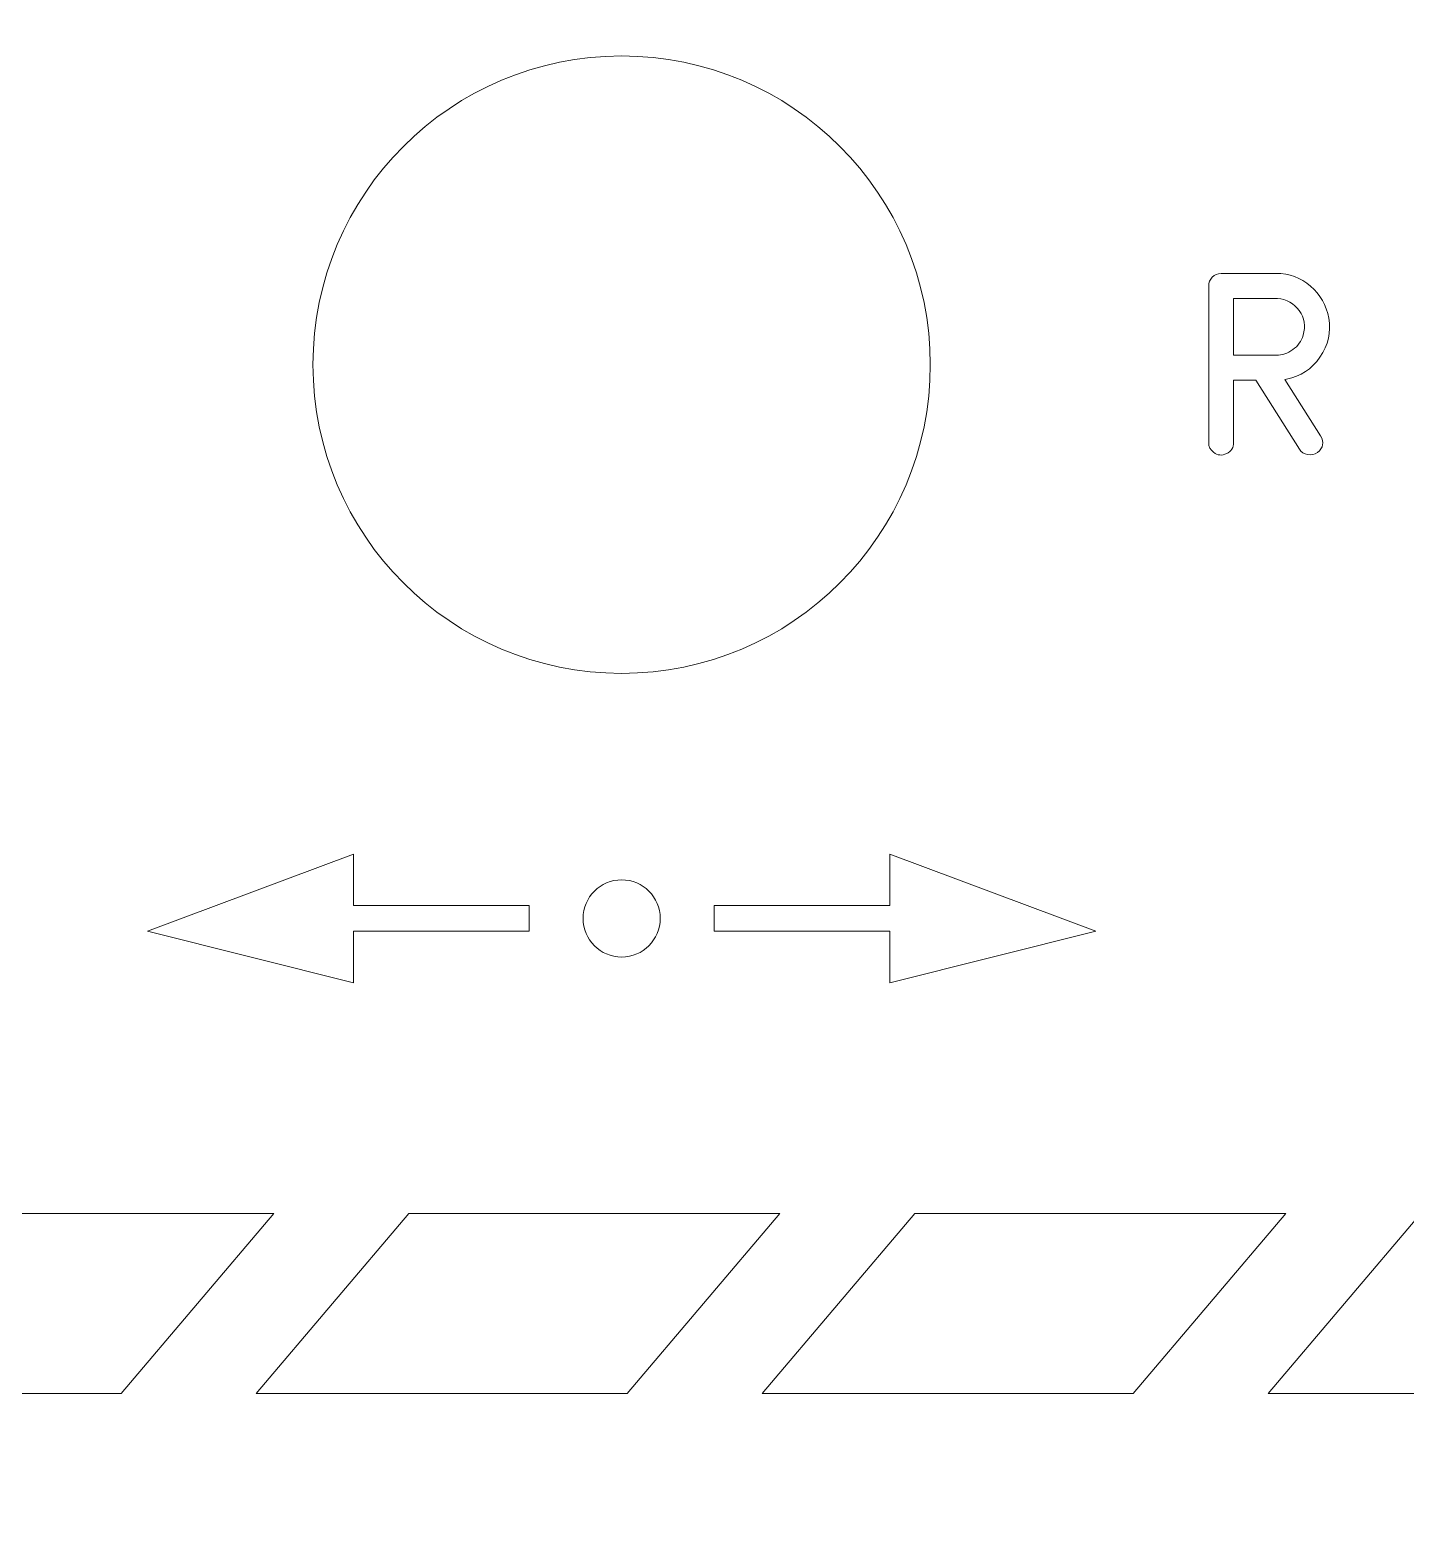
# Model space of a CAD drawing. Header units: millimetres. Extents: x -247 to 282, y -81 to 81.
# Drawn here: x -216.24 to -189.5, y -30.5 to -1.29 of the extents above; entities that cross this region are included whole.
import ezdxf

# ---------------------------------------------------------------- set-up
doc = ezdxf.new("R2010")
doc.units = ezdxf.units.MM
doc.header["$MEASUREMENT"] = 0
for name, color, linetype in [('Engrave', 7, 'Continuous'), ('Indicators', 7, 'Continuous'), ('Markings', 7, 'Continuous')]:
    doc.layers.add(name, color=color, linetype=linetype)

msp = doc.modelspace()

# ---------------------------------------------------------------- linework, layer by layer
at = {"layer": 'Engrave', "color": 240, "lineweight": 9}
for points, knots in [([(-191.1562, -9.1769), (-191.0827, -9.3068), (-191.1033, -9.4156), (-191.2179, -9.5044), (-191.2179, -9.5044), (-191.2732, -9.5432), (-191.3367, -9.5567), (-191.4084, -9.5437), (-191.4084, -9.5437), (-191.4801, -9.5314), (-191.5325, -9.4955), (-191.566, -9.4373), (-191.566, -9.4373), (-191.566, -9.4373), (-192.415, -8.095), (-192.415, -8.095), (-192.415, -8.095), (-192.415, -8.095), (-192.846, -8.095), (-192.846, -8.095), (-192.846, -8.095), (-192.846, -8.095), (-192.846, -9.308), (-192.846, -9.308), (-192.846, -9.308), (-192.846, -9.4079), (-192.8912, -9.4797), (-192.9818, -9.5243), (-192.9818, -9.5243), (-193.0729, -9.5684), (-193.1576, -9.5602), (-193.2369, -9.4991), (-193.2369, -9.4991), (-193.2999, -9.452), (-193.3316, -9.3885), (-193.3316, -9.308), (-193.3316, -9.308), (-193.3316, -9.308), (-193.3316, -6.2642), (-193.3316, -6.2642), (-193.3316, -6.2642), (-193.3316, -6.1977), (-193.3081, -6.1407), (-193.2616, -6.0937), (-193.2616, -6.0937), (-193.2152, -6.0466), (-193.1582, -6.0231), (-193.0905, -6.0231), (-193.0905, -6.0231), (-193.0905, -6.0231), (-192.0211, -6.0231), (-192.0211, -6.0231), (-192.0211, -6.0231), (-191.7635, -6.0231), (-191.5401, -6.1048), (-191.3508, -6.2683), (-191.3508, -6.2683), (-191.1615, -6.4323), (-191.0433, -6.6399), (-190.9974, -6.8915), (-190.9974, -6.8915), (-190.9492, -7.1614), (-191.0063, -7.4136), (-191.1691, -7.6482), (-191.1691, -7.6482), (-191.3314, -7.8834), (-191.5472, -8.0257), (-191.8159, -8.0762), (-191.8159, -8.0762), (-191.8159, -8.0762), (-191.8488, -8.0815), (-191.8488, -8.0815), (-191.8488, -8.0815), (-191.8488, -8.0815), (-191.1562, -9.1769), (-191.1562, -9.1769)], [0, 0, 0, 0, 0.05, 0.05, 0.05, 0.05, 0.1, 0.1, 0.1, 0.1, 0.15, 0.15, 0.15, 0.15, 0.2, 0.2, 0.2, 0.2, 0.25, 0.25, 0.25, 0.25, 0.3, 0.3, 0.3, 0.3, 0.35, 0.35, 0.35, 0.35, 0.4, 0.4, 0.4, 0.4, 0.45, 0.45, 0.45, 0.45, 0.5, 0.5, 0.5, 0.5, 0.55, 0.55, 0.55, 0.55, 0.6, 0.6, 0.6, 0.6, 0.65, 0.65, 0.65, 0.65, 0.7, 0.7, 0.7, 0.7, 0.75, 0.75, 0.75, 0.75, 0.8, 0.8, 0.8, 0.8, 0.85, 0.85, 0.85, 0.85, 0.9, 0.9, 0.9, 0.9, 1, 1, 1, 1]), ([(-192.0211, -7.6112), (-191.9035, -7.6112), (-191.7953, -7.5759), (-191.6959, -7.5041), (-191.6959, -7.5041), (-191.5966, -7.433), (-191.5301, -7.3401), (-191.4954, -7.2255), (-191.4954, -7.2255), (-191.4413, -7.0485), (-191.466, -6.8886), (-191.5695, -6.7457), (-191.5695, -6.7457), (-191.673, -6.6028), (-191.8153, -6.524), (-191.9964, -6.5087), (-191.9964, -6.5087), (-191.9964, -6.5087), (-192.846, -6.5087), (-192.846, -6.5087), (-192.846, -6.5087), (-192.846, -6.5087), (-192.846, -7.6112), (-192.846, -7.6112), (-192.846, -7.6112), (-192.846, -7.6112), (-192.0211, -7.6112), (-192.0211, -7.6112)], [0, 0, 0, 0, 0.125, 0.125, 0.125, 0.125, 0.25, 0.25, 0.25, 0.25, 0.375, 0.375, 0.375, 0.375, 0.5, 0.5, 0.5, 0.5, 0.625, 0.625, 0.625, 0.625, 0.75, 0.75, 0.75, 0.75, 1, 1, 1, 1]), ([(-209.9572, -19.8089), (-209.9572, -19.8089), (-213.9572, -18.8089), (-213.9572, -18.8089), (-213.9572, -18.8089), (-213.9572, -18.8089), (-209.9572, -17.3089), (-209.9572, -17.3089), (-209.9572, -17.3089), (-209.9572, -17.3089), (-209.9572, -18.3089), (-209.9572, -18.3089), (-209.9572, -18.3089), (-209.9572, -18.3089), (-206.5415, -18.3089), (-206.5415, -18.3089), (-206.5415, -18.3089), (-206.5415, -18.3089), (-206.5415, -18.8089), (-206.5415, -18.8089), (-206.5415, -18.8089), (-206.5415, -18.8089), (-209.9572, -18.8089), (-209.9572, -18.8089), (-209.9572, -18.8089), (-209.9572, -18.8089), (-209.9572, -19.8089), (-209.9572, -19.8089)], [0, 0, 0, 0, 0.125, 0.125, 0.125, 0.125, 0.25, 0.25, 0.25, 0.25, 0.375, 0.375, 0.375, 0.375, 0.5, 0.5, 0.5, 0.5, 0.625, 0.625, 0.625, 0.625, 0.75, 0.75, 0.75, 0.75, 1, 1, 1, 1]), ([(-199.528, -17.3089), (-199.528, -17.3089), (-195.528, -18.8089), (-195.528, -18.8089), (-195.528, -18.8089), (-195.528, -18.8089), (-199.528, -19.8089), (-199.528, -19.8089), (-199.528, -19.8089), (-199.528, -19.8089), (-199.528, -18.8089), (-199.528, -18.8089), (-199.528, -18.8089), (-199.528, -18.8089), (-202.9437, -18.8089), (-202.9437, -18.8089), (-202.9437, -18.8089), (-202.9437, -18.8089), (-202.9437, -18.3089), (-202.9437, -18.3089), (-202.9437, -18.3089), (-202.9437, -18.3089), (-199.528, -18.3089), (-199.528, -18.3089), (-199.528, -18.3089), (-199.528, -18.3089), (-199.528, -17.3089), (-199.528, -17.3089)], [0, 0, 0, 0, 0.125, 0.125, 0.125, 0.125, 0.25, 0.25, 0.25, 0.25, 0.375, 0.375, 0.375, 0.375, 0.5, 0.5, 0.5, 0.5, 0.625, 0.625, 0.625, 0.625, 0.75, 0.75, 0.75, 0.75, 1, 1, 1, 1]), ([(-204.7426, -17.8089), (-205.1568, -17.8089), (-205.4926, -18.1447), (-205.4926, -18.5589), (-205.4926, -18.5589), (-205.4926, -18.9731), (-205.1568, -19.3089), (-204.7426, -19.3089), (-204.7426, -19.3089), (-204.3284, -19.3089), (-203.9926, -18.9731), (-203.9926, -18.5589), (-203.9926, -18.5589), (-203.9926, -18.1447), (-204.3284, -17.8089), (-204.7426, -17.8089)], [0, 0, 0, 0, 0.2, 0.2, 0.2, 0.2, 0.4, 0.4, 0.4, 0.4, 0.6, 0.6, 0.6, 0.6, 1, 1, 1, 1])]:
    msp.add_open_spline(points, degree=3, knots=knots, dxfattribs=at)
at = {"layer": 'Indicators', "color": 250, "lineweight": 9}
msp.add_ellipse((-204.7426, -7.7957), major_axis=(0, 6), ratio=1, dxfattribs=at)
msp.add_open_spline([(-245.5546, -60.675), (-245.9526, -60.6748), (-246.3343, -60.5164), (-246.6156, -60.2347), (-246.6156, -60.2347), (-246.8969, -59.9531), (-247.0548, -59.5731), (-247.0546, -59.175), (-247.0546, -59.175), (-247.0546, -59.175), (-247.0546, 59.175), (-247.0546, 59.175), (-247.0546, 59.175), (-247.0543, 59.5731), (-246.8959, 59.9547), (-246.6143, 60.236), (-246.6143, 60.236), (-246.3326, 60.5173), (-245.9526, 60.6752), (-245.5546, 60.675), (-245.5546, 60.675), (-245.5546, 60.675), (-243.0921, 60.675), (-243.0921, 60.675), (-243.0921, 60.675), (-240.9485, 60.675), (-238.9677, 61.8186), (-237.8959, 63.675), (-237.8959, 63.675), (-236.8241, 65.5314), (-236.8241, 67.8186), (-237.8959, 69.675), (-237.8959, 69.675), (-238.9677, 71.5314), (-240.9485, 72.675), (-243.0921, 72.675), (-243.0921, 72.675), (-243.0921, 72.675), (-245.5546, 72.675), (-245.5546, 72.675), (-245.5546, 72.675), (-245.9526, 72.6752), (-246.3343, 72.8336), (-246.6156, 73.1153), (-246.6156, 73.1153), (-246.8969, 73.3969), (-247.0548, 73.7769), (-247.0546, 74.175), (-247.0546, 74.175), (-247.0546, 74.175), (-247.0546, 78.6625), (-247.0546, 78.6625), (-247.0546, 78.6625), (-247.0543, 79.0606), (-246.8959, 79.4422), (-246.6143, 79.7235), (-246.6143, 79.7235), (-246.3326, 80.0048), (-245.9526, 80.1627), (-245.5546, 80.1625), (-245.5546, 80.1625), (-245.5546, 80.1625), (-104.1046, 80.1625), (-104.1046, 80.1625), (-104.1046, 80.1625), (-103.7065, 80.1622), (-103.3248, 80.0038), (-103.0435, 79.7222), (-103.0435, 79.7222), (-102.7622, 79.4405), (-102.6043, 79.0606), (-102.6046, 78.6625), (-102.6046, 78.6625), (-102.6046, 78.6625), (-102.6046, 74.175), (-102.6046, 74.175), (-102.6046, 74.175), (-102.6048, 73.7769), (-102.7632, 73.3952), (-103.0449, 73.1139), (-103.0449, 73.1139), (-103.3265, 72.8326), (-103.7065, 72.6747), (-104.1046, 72.675), (-104.1046, 72.675), (-104.1046, 72.675), (-106.5671, 72.675), (-106.5671, 72.675), (-106.5671, 72.675), (-108.7107, 72.675), (-110.6914, 71.5314), (-111.7632, 69.675), (-111.7632, 69.675), (-112.835, 67.8186), (-112.835, 65.5314), (-111.7632, 63.675), (-111.7632, 63.675), (-110.6914, 61.8186), (-108.7107, 60.675), (-106.5671, 60.675), (-106.5671, 60.675), (-106.5671, 60.675), (-104.1046, 60.675), (-104.1046, 60.675), (-104.1046, 60.675), (-103.7065, 60.6747), (-103.3248, 60.5163), (-103.0435, 60.2347), (-103.0435, 60.2347), (-102.7622, 59.953), (-102.6043, 59.5731), (-102.6046, 59.175), (-102.6046, 59.175), (-102.6046, 59.175), (-102.6046, -59.175), (-102.6046, -59.175), (-102.6046, -59.175), (-102.6048, -59.5731), (-102.7632, -59.9548), (-103.0449, -60.2361), (-103.0449, -60.2361), (-103.3265, -60.5174), (-103.7065, -60.6753), (-104.1046, -60.675), (-104.1046, -60.675), (-104.1046, -60.675), (-106.5671, -60.675), (-106.5671, -60.675), (-106.5671, -60.675), (-108.7107, -60.675), (-110.6914, -61.8186), (-111.7632, -63.675), (-111.7632, -63.675), (-112.835, -65.5314), (-112.835, -67.8186), (-111.7632, -69.675), (-111.7632, -69.675), (-110.6914, -71.5314), (-108.7107, -72.675), (-106.5671, -72.675), (-106.5671, -72.675), (-106.5671, -72.675), (-104.1046, -72.675), (-104.1046, -72.675), (-104.1046, -72.675), (-103.7065, -72.6753), (-103.3248, -72.8337), (-103.0435, -73.1153), (-103.0435, -73.1153), (-102.7622, -73.397), (-102.6043, -73.7769), (-102.6046, -74.175), (-102.6046, -74.175), (-102.6046, -74.175), (-102.6046, -78.6625), (-102.6046, -78.6625), (-102.6046, -78.6625), (-102.6048, -79.0606), (-102.7632, -79.4423), (-103.0449, -79.7236), (-103.0449, -79.7236), (-103.3265, -80.0049), (-103.7065, -80.1628), (-104.1046, -80.1625), (-104.1046, -80.1625), (-104.1046, -80.1625), (-245.5546, -80.1625), (-245.5546, -80.1625), (-245.5546, -80.1625), (-245.9526, -80.1623), (-246.3343, -80.0039), (-246.6156, -79.7222), (-246.6156, -79.7222), (-246.8969, -79.4406), (-247.0548, -79.0606), (-247.0546, -78.6625), (-247.0546, -78.6625), (-247.0546, -78.6625), (-247.0546, -74.175), (-247.0546, -74.175), (-247.0546, -74.175), (-247.0543, -73.7769), (-246.8959, -73.3953), (-246.6143, -73.114), (-246.6143, -73.114), (-246.3326, -72.8327), (-245.9526, -72.6748), (-245.5546, -72.675), (-245.5546, -72.675), (-245.5546, -72.675), (-243.0921, -72.675), (-243.0921, -72.675), (-243.0921, -72.675), (-240.9485, -72.675), (-238.9677, -71.5314), (-237.8959, -69.675), (-237.8959, -69.675), (-236.8241, -67.8186), (-236.8241, -65.5314), (-237.8959, -63.675), (-237.8959, -63.675), (-238.9677, -61.8186), (-240.9485, -60.675), (-243.0921, -60.675), (-243.0921, -60.675), (-243.0921, -60.675), (-245.5546, -60.675), (-245.5546, -60.675)], degree=3, knots=[0, 0, 0, 0, 0.0188679, 0.0188679, 0.0188679, 0.0188679, 0.0377358, 0.0377358, 0.0377358, 0.0377358, 0.0566038, 0.0566038, 0.0566038, 0.0566038, 0.0754717, 0.0754717, 0.0754717, 0.0754717, 0.0943396, 0.0943396, 0.0943396, 0.0943396, 0.1132075, 0.1132075, 0.1132075, 0.1132075, 0.1320755, 0.1320755, 0.1320755, 0.1320755, 0.1509434, 0.1509434, 0.1509434, 0.1509434, 0.1698113, 0.1698113, 0.1698113, 0.1698113, 0.1886792, 0.1886792, 0.1886792, 0.1886792, 0.2075472, 0.2075472, 0.2075472, 0.2075472, 0.2264151, 0.2264151, 0.2264151, 0.2264151, 0.245283, 0.245283, 0.245283, 0.245283, 0.2641509, 0.2641509, 0.2641509, 0.2641509, 0.2830189, 0.2830189, 0.2830189, 0.2830189, 0.3018868, 0.3018868, 0.3018868, 0.3018868, 0.3207547, 0.3207547, 0.3207547, 0.3207547, 0.3396226, 0.3396226, 0.3396226, 0.3396226, 0.3584906, 0.3584906, 0.3584906, 0.3584906, 0.3773585, 0.3773585, 0.3773585, 0.3773585, 0.3962264, 0.3962264, 0.3962264, 0.3962264, 0.4150943, 0.4150943, 0.4150943, 0.4150943, 0.4339623, 0.4339623, 0.4339623, 0.4339623, 0.4528302, 0.4528302, 0.4528302, 0.4528302, 0.4716981, 0.4716981, 0.4716981, 0.4716981, 0.490566, 0.490566, 0.490566, 0.490566, 0.509434, 0.509434, 0.509434, 0.509434, 0.5283019, 0.5283019, 0.5283019, 0.5283019, 0.5471698, 0.5471698, 0.5471698, 0.5471698, 0.5660377, 0.5660377, 0.5660377, 0.5660377, 0.5849057, 0.5849057, 0.5849057, 0.5849057, 0.6037736, 0.6037736, 0.6037736, 0.6037736, 0.6226415, 0.6226415, 0.6226415, 0.6226415, 0.6415094, 0.6415094, 0.6415094, 0.6415094, 0.6603774, 0.6603774, 0.6603774, 0.6603774, 0.6792453, 0.6792453, 0.6792453, 0.6792453, 0.6981132, 0.6981132, 0.6981132, 0.6981132, 0.7169811, 0.7169811, 0.7169811, 0.7169811, 0.7358491, 0.7358491, 0.7358491, 0.7358491, 0.754717, 0.754717, 0.754717, 0.754717, 0.7735849, 0.7735849, 0.7735849, 0.7735849, 0.7924528, 0.7924528, 0.7924528, 0.7924528, 0.8113208, 0.8113208, 0.8113208, 0.8113208, 0.8301887, 0.8301887, 0.8301887, 0.8301887, 0.8490566, 0.8490566, 0.8490566, 0.8490566, 0.8679245, 0.8679245, 0.8679245, 0.8679245, 0.8867925, 0.8867925, 0.8867925, 0.8867925, 0.9056604, 0.9056604, 0.9056604, 0.9056604, 0.9245283, 0.9245283, 0.9245283, 0.9245283, 0.9433962, 0.9433962, 0.9433962, 0.9433962, 0.9622642, 0.9622642, 0.9622642, 0.9622642, 1, 1, 1, 1], dxfattribs=at)
at = {"layer": 'Indicators', "color": 30, "lineweight": 9}
msp.add_open_spline([(-211.5018, -24.2957), (-211.5018, -24.2957), (-214.4706, -27.7957), (-214.4706, -27.7957), (-214.4706, -27.7957), (-214.4706, -27.7957), (-221.6828, -27.7957), (-221.6828, -27.7957), (-221.6828, -27.7957), (-221.6828, -27.7957), (-218.7139, -24.2957), (-218.7139, -24.2957), (-218.7139, -24.2957), (-218.7139, -24.2957), (-211.5018, -24.2957), (-211.5018, -24.2957)], degree=3, knots=[0, 0, 0, 0, 0.2, 0.2, 0.2, 0.2, 0.4, 0.4, 0.4, 0.4, 0.6, 0.6, 0.6, 0.6, 1, 1, 1, 1], dxfattribs=at)
at = {"layer": 'Markings', "color": 30, "lineweight": 9}
for points in [[(-204.6358, -27.7957), (-204.6358, -27.7957), (-211.848, -27.7957), (-211.848, -27.7957), (-211.848, -27.7957), (-211.848, -27.7957), (-208.8791, -24.2957), (-208.8791, -24.2957), (-208.8791, -24.2957), (-208.8791, -24.2957), (-201.667, -24.2957), (-201.667, -24.2957), (-201.667, -24.2957), (-201.667, -24.2957), (-204.6358, -27.7957), (-204.6358, -27.7957)], [(-202.0132, -27.7957), (-202.0132, -27.7957), (-199.0444, -24.2957), (-199.0444, -24.2957), (-199.0444, -24.2957), (-199.0444, -24.2957), (-191.8322, -24.2957), (-191.8322, -24.2957), (-191.8322, -24.2957), (-191.8322, -24.2957), (-194.801, -27.7957), (-194.801, -27.7957), (-194.801, -27.7957), (-194.801, -27.7957), (-202.0132, -27.7957), (-202.0132, -27.7957)], [(-184.9663, -27.7957), (-184.9663, -27.7957), (-192.1784, -27.7957), (-192.1784, -27.7957), (-192.1784, -27.7957), (-192.1784, -27.7957), (-189.2096, -24.2957), (-189.2096, -24.2957), (-189.2096, -24.2957), (-189.2096, -24.2957), (-181.9974, -24.2957), (-181.9974, -24.2957), (-181.9974, -24.2957), (-181.9974, -24.2957), (-184.9663, -27.7957), (-184.9663, -27.7957)]]:
    msp.add_open_spline(points, degree=3, knots=[0, 0, 0, 0, 0.2, 0.2, 0.2, 0.2, 0.4, 0.4, 0.4, 0.4, 0.6, 0.6, 0.6, 0.6, 1, 1, 1, 1], dxfattribs=at)

doc.saveas('drawing.dxf')
